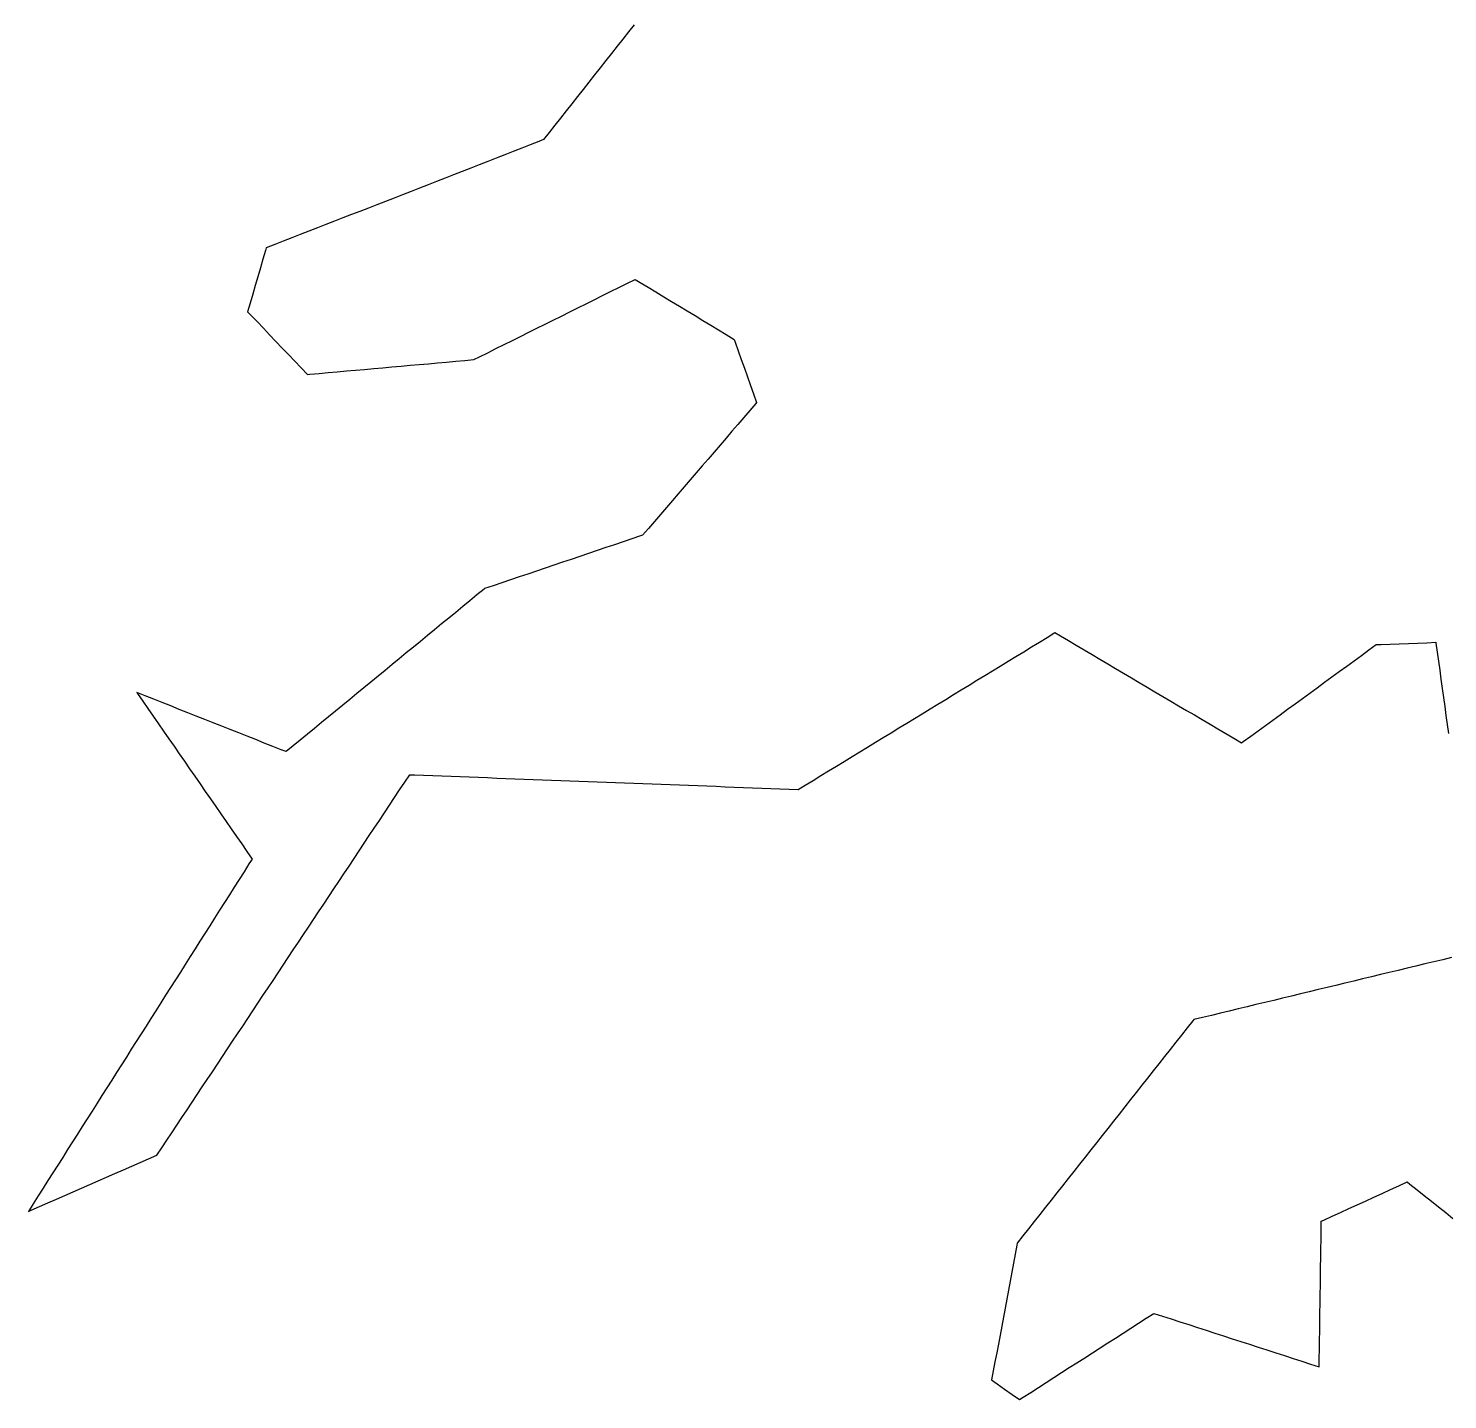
# Model space of a CAD drawing. Header units: millimetres. Extents: x 32 to 3054, y 42 to 5568.
# Drawn here: x 656.4 to 811.7, y 4385.6 to 4535.6 of the extents above; entities that cross this region are included whole.
import ezdxf

# ---------------------------------------------------------------- set-up
doc = ezdxf.new("R2010")
doc.units = ezdxf.units.MM
doc.layers.add('ALL_ISLANDS', color=7, linetype='Continuous')
doc.layers.add('OUTLINE_ISLAND_01', color=7, linetype='Continuous')

msp = doc.modelspace()

# ---------------------------------------------------------------- linework, layer by layer
at = {"layer": 'ALL_ISLANDS'}
for points in [[(722.6909, 4535.9652), (722.0722, 4535.1796), (721.4534, 4534.394), (720.8347, 4533.6084), (720.216, 4532.8227), (719.5973, 4532.0371), (718.9785, 4531.2515), (718.3598, 4530.4659), (717.7411, 4529.6803), (717.1224, 4528.8947), (716.5036, 4528.1091), (715.8849, 4527.3235), (715.2662, 4526.5379), (714.6475, 4525.7523), (714.0287, 4524.9667), (713.41, 4524.1811), (712.7913, 4523.3955), (712.2651, 4523.1901), (711.3335, 4522.8266), (710.4019, 4522.4631), (709.4703, 4522.0996), (708.5388, 4521.736), (707.6072, 4521.3725), (706.6756, 4521.009), (705.744, 4520.6455), (704.8124, 4520.282), (703.8808, 4519.9184), (702.9492, 4519.5549), (702.0177, 4519.1914), (701.0861, 4518.8279), (700.1545, 4518.4643), (699.2229, 4518.1008), (698.2913, 4517.7373), (697.3597, 4517.3738), (696.4281, 4517.0103), (695.4966, 4516.6467), (694.565, 4516.2832), (693.6334, 4515.9197), (692.7018, 4515.5562), (691.7702, 4515.1926), (690.8386, 4514.8291), (689.907, 4514.4656), (688.9755, 4514.1021), (688.0439, 4513.7386), (687.1123, 4513.375), (686.1807, 4513.0115), (685.2491, 4512.648), (684.3175, 4512.2845), (683.3859, 4511.921), (682.4544, 4511.5574), (682.3759, 4511.2884), (682.096, 4510.3284), (681.8161, 4509.3684), (681.5362, 4508.4083), (681.2562, 4507.4483), (680.9763, 4506.4883), (680.6964, 4505.5283), (680.4165, 4504.5682), (680.7517, 4504.2187), (681.4438, 4503.4969), (682.1359, 4502.7751), (682.828, 4502.0533), (683.5202, 4501.3315), (684.2123, 4500.6097), (684.9044, 4499.888), (685.5965, 4499.1662), (686.2886, 4498.4444), (686.9807, 4497.7226), (687.2371, 4497.7454), (688.2332, 4497.8342), (689.2292, 4497.923), (690.2253, 4498.0118), (691.2213, 4498.1005), (692.2174, 4498.1893), (693.2134, 4498.2781), (694.2095, 4498.3668), (695.2055, 4498.4556), (696.2016, 4498.5444), (697.1976, 4498.6331), (698.1937, 4498.7219), (699.1897, 4498.8107), (700.1858, 4498.8994), (701.1818, 4498.9882), (702.1779, 4499.077), (703.1739, 4499.1657), (704.17, 4499.2545), (705.166, 4499.3433), (705.7904, 4499.6541), (706.6857, 4500.0997), (707.5809, 4500.5453), (708.4761, 4500.9909), (709.3713, 4501.4366), (710.2666, 4501.8822), (711.1618, 4502.3278), (712.057, 4502.7734), (712.9522, 4503.219), (713.8474, 4503.6647), (714.7427, 4504.1103), (715.6379, 4504.5559), (716.5331, 4505.0015), (717.4283, 4505.4472), (718.3235, 4505.8928), (719.2188, 4506.3384), (720.114, 4506.784), (721.0092, 4507.2296), (721.9044, 4507.6753), (722.7996, 4508.1209), (723.3641, 4507.7788), (724.2193, 4507.2605), (725.0745, 4506.7422), (725.9297, 4506.2239), (726.7849, 4505.7056), (727.6401, 4505.1873), (728.4953, 4504.669), (729.3505, 4504.1507), (730.2057, 4503.6324), (731.0609, 4503.1141), (731.9161, 4502.5958), (732.7713, 4502.0775), (733.6265, 4501.5592), (733.7406, 4501.2378), (734.0754, 4500.2955), (734.4102, 4499.3532), (734.745, 4498.4109), (735.0798, 4497.4686), (735.4146, 4496.5264), (735.7494, 4495.5841), (736.0842, 4494.6418), (735.9958, 4494.539), (735.3437, 4493.7808), (734.6917, 4493.0227), (734.0396, 4492.2645), (733.3875, 4491.5064), (732.7354, 4490.7482), (732.0834, 4489.9901), (731.4313, 4489.2319), (730.7792, 4488.4737), (730.1272, 4487.7156), (729.4751, 4486.9574), (728.823, 4486.1993), (728.1709, 4485.4411), (727.5189, 4484.683), (726.8668, 4483.9248), (726.2147, 4483.1666), (725.5626, 4482.4085), (724.9106, 4481.6503), (724.2585, 4480.8922), (723.6064, 4480.134), (723.389, 4480.0606), (722.4416, 4479.7406), (721.4942, 4479.4205), (720.5468, 4479.1005), (719.5993, 4478.7805), (718.6519, 4478.4605), (717.7045, 4478.1405), (716.7571, 4477.8204), (715.8097, 4477.5004), (714.8623, 4477.1804), (713.9149, 4476.8604), (712.9675, 4476.5404), (712.0201, 4476.2203), (711.0726, 4475.9003), (710.1252, 4475.5803), (709.1778, 4475.2603), (708.2304, 4474.9403), (707.283, 4474.6202), (706.3356, 4474.3002), (706.271, 4474.2472), (705.4983, 4473.6124), (704.7256, 4472.9777), (703.9528, 4472.3429), (703.1801, 4471.7082), (702.4074, 4471.0734), (701.6347, 4470.4387), (700.8619, 4469.804), (700.0892, 4469.1692), (699.3165, 4468.5345), (698.5438, 4467.8997), (697.7711, 4467.265), (696.9983, 4466.6302), (696.2256, 4465.9955), (695.4529, 4465.3607), (694.6802, 4464.726), (693.9074, 4464.0913), (693.1347, 4463.4565), (692.362, 4462.8218), (691.5893, 4462.187), (690.8166, 4461.5523), (690.0438, 4460.9175), (689.2711, 4460.2828), (688.4984, 4459.648), (687.7257, 4459.0133), (686.9529, 4458.3786), (686.1802, 4457.7438), (685.4075, 4457.1091), (684.6348, 4456.4743), (684.1038, 4456.6846), (683.174, 4457.0528), (682.2443, 4457.4209), (681.3145, 4457.7891), (680.3848, 4458.1573), (679.455, 4458.5254), (678.5252, 4458.8936), (677.5955, 4459.2618), (676.6657, 4459.6299), (675.736, 4459.9981), (674.8062, 4460.3663), (673.8764, 4460.7344), (672.9467, 4461.1026), (672.0169, 4461.4708), (671.0872, 4461.8389), (670.1574, 4462.2071), (669.2276, 4462.5753), (668.2979, 4462.9435), (668.3826, 4462.8211), (668.952, 4461.9991), (669.5215, 4461.177), (670.0909, 4460.355), (670.6603, 4459.533), (671.2298, 4458.7109), (671.7992, 4457.8889), (672.3686, 4457.0668), (672.938, 4456.2448), (673.5075, 4455.4227), (674.0769, 4454.6007), (674.6463, 4453.7787), (675.2157, 4452.9566), (675.7852, 4452.1346), (676.3546, 4451.3125), (676.924, 4450.4905), (677.4934, 4449.6684), (678.0629, 4448.8464), (678.6323, 4448.0244), (679.2017, 4447.2023), (679.7711, 4446.3803), (680.3406, 4445.5582), (680.91, 4444.7362), (680.5641, 4444.1915), (680.028, 4443.3473), (679.4919, 4442.5031), (678.9558, 4441.659), (678.4198, 4440.8148), (677.8837, 4439.9706), (677.3476, 4439.1265), (676.8115, 4438.2823), (676.2754, 4437.4381), (675.7394, 4436.594), (675.2033, 4435.7498), (674.6672, 4434.9056), (674.1311, 4434.0615), (673.595, 4433.2173), (673.059, 4432.3731), (672.5229, 4431.529), (671.9868, 4430.6848), (671.4507, 4429.8406), (670.9146, 4428.9965), (670.3786, 4428.1523), (669.8425, 4427.3081), (669.3064, 4426.464), (668.7703, 4425.6198), (668.2342, 4424.7756), (667.6982, 4423.9315), (667.1621, 4423.0873), (666.626, 4422.2431), (666.0899, 4421.399), (665.5538, 4420.5548), (665.0178, 4419.7106), (664.4817, 4418.8664), (663.9456, 4418.0223), (663.4095, 4417.1781), (662.8735, 4416.3339), (662.3374, 4415.4898), (661.8013, 4414.6456), (661.2652, 4413.8014), (660.7291, 4412.9573), (660.1931, 4412.1131), (659.657, 4411.2689), (659.1209, 4410.4248), (658.5848, 4409.5806), (658.0487, 4408.7364), (657.5127, 4407.8923), (656.9766, 4407.0481), (656.4405, 4406.2039), (656.7486, 4406.3386), (657.6649, 4406.7391), (658.5812, 4407.1396), (659.4975, 4407.5401), (660.4138, 4407.9406), (661.3301, 4408.3411), (662.2464, 4408.7417), (663.1626, 4409.1422), (664.0789, 4409.5427), (664.9952, 4409.9432), (665.9115, 4410.3437), (666.8278, 4410.7442), (667.7441, 4411.1447), (668.6604, 4411.5452), (669.5767, 4411.9457), (670.493, 4412.3462), (671.0242, 4413.1455), (671.5777, 4413.9783), (672.1312, 4414.8111), (672.6848, 4415.644), (673.2383, 4416.4768), (673.7918, 4417.3097), (674.3453, 4418.1425), (674.8989, 4418.9753), (675.4524, 4419.8082), (676.0059, 4420.641), (676.5594, 4421.4738), (677.1129, 4422.3067), (677.6665, 4423.1395), (678.22, 4423.9723), (678.7735, 4424.8052), (679.327, 4425.638), (679.8805, 4426.4708), (680.4341, 4427.3037), (680.9876, 4428.1365), (681.5411, 4428.9693), (682.0946, 4429.8022), (682.6482, 4430.635), (683.2017, 4431.4678), (683.7552, 4432.3007), (684.3087, 4433.1335), (684.8622, 4433.9664), (685.4158, 4434.7992), (685.9693, 4435.632), (686.5228, 4436.4649), (687.0763, 4437.2977), (687.6298, 4438.1305), (688.1834, 4438.9634), (688.7369, 4439.7962), (689.2904, 4440.629), (689.8439, 4441.4619), (690.3974, 4442.2947), (690.951, 4443.1275), (691.5045, 4443.9604), (692.058, 4444.7932), (692.6115, 4445.626), (693.1651, 4446.4589), (693.7186, 4447.2917), (694.2721, 4448.1245), (694.8256, 4448.9574), (695.3791, 4449.7902), (695.9327, 4450.6231), (696.4862, 4451.4559), (697.0397, 4452.2887), (697.5932, 4453.1216), (698.1467, 4453.9544), (698.6659, 4453.9347), (699.6652, 4453.8968), (700.6645, 4453.8589), (701.6637, 4453.821), (702.663, 4453.7831), (703.6623, 4453.7452), (704.6616, 4453.7073), (705.6609, 4453.6694), (706.6601, 4453.6315), (707.6594, 4453.5936), (708.6587, 4453.5557), (709.658, 4453.5178), (710.6573, 4453.4799), (711.6566, 4453.442), (712.6558, 4453.4041), (713.6551, 4453.3662), (714.6544, 4453.3283), (715.6537, 4453.2904), (716.653, 4453.2525), (717.6522, 4453.2146), (718.6515, 4453.1767), (719.6508, 4453.1388), (720.6501, 4453.1009), (721.6494, 4453.063), (722.6487, 4453.0251), (723.6479, 4452.9872), (724.6472, 4452.9493), (725.6465, 4452.9114), (726.6458, 4452.8735), (727.6451, 4452.8356), (728.6443, 4452.7977), (729.6436, 4452.7598), (730.6429, 4452.7219), (731.6422, 4452.684), (732.6415, 4452.6461), (733.6407, 4452.6082), (734.64, 4452.5703), (735.6393, 4452.5324), (736.6386, 4452.4945), (737.6379, 4452.4566), (738.6372, 4452.4187), (739.6364, 4452.3808), (740.6357, 4452.3429), (741.3995, 4452.8093), (742.2529, 4453.3304), (743.1064, 4453.8516), (743.9598, 4454.3728), (744.8133, 4454.894), (745.6667, 4455.4152), (746.5201, 4455.9364), (747.3736, 4456.4575), (748.227, 4456.9787), (749.0805, 4457.4999), (749.9339, 4458.0211), (750.7874, 4458.5423), (751.6408, 4459.0634), (752.4943, 4459.5846), (753.3477, 4460.1058), (754.2011, 4460.627), (755.0546, 4461.1482), (755.908, 4461.6694), (756.7615, 4462.1905), (757.6149, 4462.7117), (758.4684, 4463.2329), (759.3218, 4463.7541), (760.1753, 4464.2753), (761.0287, 4464.7965), (761.8822, 4465.3176), (762.7356, 4465.8388), (763.589, 4466.36), (764.4425, 4466.8812), (765.2959, 4467.4024), (766.1494, 4467.9235), (767.0028, 4468.4447), (767.8563, 4468.9659), (768.7097, 4469.4871), (769.3189, 4469.1274), (770.18, 4468.619), (771.0411, 4468.1106), (771.9022, 4467.6021), (772.7633, 4467.0937), (773.6244, 4466.5853), (774.4855, 4466.0768), (775.3466, 4465.5684), (776.2077, 4465.06), (777.0688, 4464.5516), (777.9299, 4464.0431), (778.791, 4463.5347), (779.6521, 4463.0263), (780.5132, 4462.5178), (781.3743, 4462.0094), (782.2354, 4461.501), (783.0965, 4460.9926), (783.9576, 4460.4841), (784.8187, 4459.9757), (785.6798, 4459.4673), (786.5409, 4458.9588), (787.4021, 4458.4504), (788.2632, 4457.942), (789.1243, 4457.4335), (789.3098, 4457.569), (790.1175, 4458.1587), (790.9251, 4458.7483), (791.7328, 4459.338), (792.5404, 4459.9276), (793.3481, 4460.5173), (794.1557, 4461.107), (794.9634, 4461.6966), (795.7711, 4462.2863), (796.5787, 4462.8759), (797.3864, 4463.4656), (798.194, 4464.0552), (799.0017, 4464.6449), (799.8093, 4465.2346), (800.617, 4465.8242), (801.4246, 4466.4139), (802.2323, 4467.0035), (803.0399, 4467.5932), (803.8476, 4468.1828), (804.3703, 4468.2026), (805.3696, 4468.2404), (806.3689, 4468.2781), (807.3682, 4468.3159), (808.3675, 4468.3537), (809.3667, 4468.3914), (810.366, 4468.4292), (810.3767, 4468.352), (810.5131, 4467.3614), (810.6496, 4466.3708), (810.786, 4465.3801), (810.9225, 4464.3895), (811.059, 4463.3988), (811.1954, 4462.4082), (811.3319, 4461.4175), (811.4683, 4460.4269), (811.6048, 4459.4362), (811.7413, 4458.4456)], [(812.085, 4433.9641), (811.1128, 4433.73), (810.1406, 4433.4958), (809.1684, 4433.2617), (808.1962, 4433.0275), (807.224, 4432.7934), (806.2518, 4432.5592), (805.2796, 4432.3251), (804.3074, 4432.0909), (803.3352, 4431.8568), (802.363, 4431.6226), (801.3908, 4431.3885), (800.4186, 4431.1543), (799.4464, 4430.9202), (798.4742, 4430.686), (797.502, 4430.4519), (796.5298, 4430.2177), (795.5576, 4429.9836), (794.5854, 4429.7494), (793.6132, 4429.5153), (792.641, 4429.2811), (791.6688, 4429.047), (790.6966, 4428.8128), (789.7244, 4428.5787), (788.7522, 4428.3445), (787.78, 4428.1104), (786.8078, 4427.8762), (785.8356, 4427.6421), (784.8634, 4427.4079), (783.8912, 4427.1738), (783.7957, 4427.0529), (783.1757, 4426.2684), (782.5556, 4425.4838), (781.9356, 4424.6992), (781.3155, 4423.9147), (780.6955, 4423.1301), (780.0754, 4422.3455), (779.4554, 4421.561), (778.8354, 4420.7764), (778.2153, 4419.9918), (777.5953, 4419.2073), (776.9752, 4418.4227), (776.3552, 4417.6381), (775.7351, 4416.8536), (775.1151, 4416.069), (774.4951, 4415.2844), (773.875, 4414.4999), (773.255, 4413.7153), (772.6349, 4412.9307), (772.0149, 4412.1462), (771.3948, 4411.3616), (770.7748, 4410.577), (770.1548, 4409.7925), (769.5347, 4409.0079), (768.9147, 4408.2233), (768.2946, 4407.4388), (767.6746, 4406.6542), (767.0545, 4405.8696), (766.4345, 4405.085), (765.8144, 4404.3005), (765.1944, 4403.5159), (764.5744, 4402.7313), (764.5348, 4402.5188), (764.3516, 4401.5357), (764.1684, 4400.5527), (763.9852, 4399.5696), (763.802, 4398.5865), (763.6188, 4397.6034), (763.4357, 4396.6203), (763.2525, 4395.6373), (763.0693, 4394.6542), (762.8861, 4393.6711), (762.7029, 4392.688), (762.5197, 4391.705), (762.3365, 4390.7219), (762.1534, 4389.7388), (761.9702, 4388.7557), (761.787, 4387.7726), (762.38, 4387.3543), (763.1971, 4386.7778), (764.0143, 4386.2013), (764.8314, 4385.6248), (765.2273, 4385.8788), (766.069, 4386.4188), (766.9107, 4386.9587), (767.7524, 4387.4987), (768.5941, 4388.0387), (769.4357, 4388.5786), (770.2774, 4389.1186), (771.1191, 4389.6585), (771.9608, 4390.1985), (772.8025, 4390.7385), (773.6442, 4391.2784), (774.4859, 4391.8184), (775.3276, 4392.3583), (776.1693, 4392.8983), (777.011, 4393.4383), (777.8526, 4393.9782), (778.6943, 4394.5182), (779.536, 4395.0582), (780.4812, 4394.7521), (781.4326, 4394.4441), (782.384, 4394.136), (783.3354, 4393.828), (784.2867, 4393.5199), (785.2381, 4393.2119), (786.1895, 4392.9039), (787.1409, 4392.5958), (788.0922, 4392.2878), (789.0436, 4391.9797), (789.995, 4391.6717), (790.9463, 4391.3637), (791.8977, 4391.0556), (792.8491, 4390.7476), (793.8005, 4390.4395), (794.7518, 4390.1315), (795.7032, 4389.8235), (796.6546, 4389.5154), (797.606, 4389.2074), (797.6195, 4390.1273), (797.6342, 4391.1272), (797.6489, 4392.1271), (797.6636, 4393.127), (797.6783, 4394.1269), (797.693, 4395.1268), (797.7077, 4396.1267), (797.7224, 4397.1266), (797.7371, 4398.1264), (797.7518, 4399.1263), (797.7665, 4400.1262), (797.7812, 4401.1261), (797.7959, 4402.126), (797.8106, 4403.1259), (797.8253, 4404.1258), (797.84, 4405.1257), (798.1252, 4405.2565), (799.0342, 4405.6734), (799.9432, 4406.0902), (800.8522, 4406.5071), (801.7611, 4406.9239), (802.6701, 4407.3407), (803.5791, 4407.7576), (804.4881, 4408.1744), (805.397, 4408.5913), (806.306, 4409.0081), (807.215, 4409.425), (807.5284, 4409.1761), (808.3116, 4408.5543), (809.0947, 4407.9324), (809.8779, 4407.3106), (810.661, 4406.6887), (811.4442, 4406.0669), (812.2273, 4405.4451)]]:
    msp.add_lwpolyline(points, dxfattribs=at)
at = {"layer": 'OUTLINE_ISLAND_01'}
for points in [[(722.6909, 4535.9652), (722.0722, 4535.1796), (721.4534, 4534.394), (720.8347, 4533.6084), (720.216, 4532.8227), (719.5973, 4532.0371), (718.9785, 4531.2515), (718.3598, 4530.4659), (717.7411, 4529.6803), (717.1224, 4528.8947), (716.5036, 4528.1091), (715.8849, 4527.3235), (715.2662, 4526.5379), (714.6475, 4525.7523), (714.0287, 4524.9667), (713.41, 4524.1811), (712.7913, 4523.3955), (712.2651, 4523.1901), (711.3335, 4522.8266), (710.4019, 4522.4631), (709.4703, 4522.0996), (708.5388, 4521.736), (707.6072, 4521.3725), (706.6756, 4521.009), (705.744, 4520.6455), (704.8124, 4520.282), (703.8808, 4519.9184), (702.9492, 4519.5549), (702.0177, 4519.1914), (701.0861, 4518.8279), (700.1545, 4518.4643), (699.2229, 4518.1008), (698.2913, 4517.7373), (697.3597, 4517.3738), (696.4281, 4517.0103), (695.4966, 4516.6467), (694.565, 4516.2832), (693.6334, 4515.9197), (692.7018, 4515.5562), (691.7702, 4515.1926), (690.8386, 4514.8291), (689.907, 4514.4656), (688.9755, 4514.1021), (688.0439, 4513.7386), (687.1123, 4513.375), (686.1807, 4513.0115), (685.2491, 4512.648), (684.3175, 4512.2845), (683.3859, 4511.921), (682.4544, 4511.5574), (682.3759, 4511.2884), (682.096, 4510.3284), (681.8161, 4509.3684), (681.5362, 4508.4083), (681.2562, 4507.4483), (680.9763, 4506.4883), (680.6964, 4505.5283), (680.4165, 4504.5682), (680.7517, 4504.2187), (681.4438, 4503.4969), (682.1359, 4502.7751), (682.828, 4502.0533), (683.5202, 4501.3315), (684.2123, 4500.6097), (684.9044, 4499.888), (685.5965, 4499.1662), (686.2886, 4498.4444), (686.9807, 4497.7226), (687.2371, 4497.7454), (688.2332, 4497.8342), (689.2292, 4497.923), (690.2253, 4498.0118), (691.2213, 4498.1005), (692.2174, 4498.1893), (693.2134, 4498.2781), (694.2095, 4498.3668), (695.2055, 4498.4556), (696.2016, 4498.5444), (697.1976, 4498.6331), (698.1937, 4498.7219), (699.1897, 4498.8107), (700.1858, 4498.8994), (701.1818, 4498.9882), (702.1779, 4499.077), (703.1739, 4499.1657), (704.17, 4499.2545), (705.166, 4499.3433), (705.7904, 4499.6541), (706.6857, 4500.0997), (707.5809, 4500.5453), (708.4761, 4500.9909), (709.3713, 4501.4366), (710.2666, 4501.8822), (711.1618, 4502.3278), (712.057, 4502.7734), (712.9522, 4503.219), (713.8474, 4503.6647), (714.7427, 4504.1103), (715.6379, 4504.5559), (716.5331, 4505.0015), (717.4283, 4505.4472), (718.3235, 4505.8928), (719.2188, 4506.3384), (720.114, 4506.784), (721.0092, 4507.2296), (721.9044, 4507.6753), (722.7996, 4508.1209), (723.3641, 4507.7788), (724.2193, 4507.2605), (725.0745, 4506.7422), (725.9297, 4506.2239), (726.7849, 4505.7056), (727.6401, 4505.1873), (728.4953, 4504.669), (729.3505, 4504.1507), (730.2057, 4503.6324), (731.0609, 4503.1141), (731.9161, 4502.5958), (732.7713, 4502.0775), (733.6265, 4501.5592), (733.7406, 4501.2378), (734.0754, 4500.2955), (734.4102, 4499.3532), (734.745, 4498.4109), (735.0798, 4497.4686), (735.4146, 4496.5264), (735.7494, 4495.5841), (736.0842, 4494.6418), (735.9958, 4494.539), (735.3437, 4493.7808), (734.6917, 4493.0227), (734.0396, 4492.2645), (733.3875, 4491.5064), (732.7354, 4490.7482), (732.0834, 4489.9901), (731.4313, 4489.2319), (730.7792, 4488.4737), (730.1272, 4487.7156), (729.4751, 4486.9574), (728.823, 4486.1993), (728.1709, 4485.4411), (727.5189, 4484.683), (726.8668, 4483.9248), (726.2147, 4483.1666), (725.5626, 4482.4085), (724.9106, 4481.6503), (724.2585, 4480.8922), (723.6064, 4480.134), (723.389, 4480.0606), (722.4416, 4479.7406), (721.4942, 4479.4205), (720.5468, 4479.1005), (719.5993, 4478.7805), (718.6519, 4478.4605), (717.7045, 4478.1405), (716.7571, 4477.8204), (715.8097, 4477.5004), (714.8623, 4477.1804), (713.9149, 4476.8604), (712.9675, 4476.5404), (712.0201, 4476.2203), (711.0726, 4475.9003), (710.1252, 4475.5803), (709.1778, 4475.2603), (708.2304, 4474.9403), (707.283, 4474.6202), (706.3356, 4474.3002), (706.271, 4474.2472), (705.4983, 4473.6124), (704.7256, 4472.9777), (703.9528, 4472.3429), (703.1801, 4471.7082), (702.4074, 4471.0734), (701.6347, 4470.4387), (700.8619, 4469.804), (700.0892, 4469.1692), (699.3165, 4468.5345), (698.5438, 4467.8997), (697.7711, 4467.265), (696.9983, 4466.6302), (696.2256, 4465.9955), (695.4529, 4465.3607), (694.6802, 4464.726), (693.9074, 4464.0913), (693.1347, 4463.4565), (692.362, 4462.8218), (691.5893, 4462.187), (690.8166, 4461.5523), (690.0438, 4460.9175), (689.2711, 4460.2828), (688.4984, 4459.648), (687.7257, 4459.0133), (686.9529, 4458.3786), (686.1802, 4457.7438), (685.4075, 4457.1091), (684.6348, 4456.4743), (684.1038, 4456.6846), (683.174, 4457.0528), (682.2443, 4457.4209), (681.3145, 4457.7891), (680.3848, 4458.1573), (679.455, 4458.5254), (678.5252, 4458.8936), (677.5955, 4459.2618), (676.6657, 4459.6299), (675.736, 4459.9981), (674.8062, 4460.3663), (673.8764, 4460.7344), (672.9467, 4461.1026), (672.0169, 4461.4708), (671.0872, 4461.8389), (670.1574, 4462.2071), (669.2276, 4462.5753), (668.2979, 4462.9435), (668.3826, 4462.8211), (668.952, 4461.9991), (669.5215, 4461.177), (670.0909, 4460.355), (670.6603, 4459.533), (671.2298, 4458.7109), (671.7992, 4457.8889), (672.3686, 4457.0668), (672.938, 4456.2448), (673.5075, 4455.4227), (674.0769, 4454.6007), (674.6463, 4453.7787), (675.2157, 4452.9566), (675.7852, 4452.1346), (676.3546, 4451.3125), (676.924, 4450.4905), (677.4934, 4449.6684), (678.0629, 4448.8464), (678.6323, 4448.0244), (679.2017, 4447.2023), (679.7711, 4446.3803), (680.3406, 4445.5582), (680.91, 4444.7362), (680.5641, 4444.1915), (680.028, 4443.3473), (679.4919, 4442.5031), (678.9558, 4441.659), (678.4198, 4440.8148), (677.8837, 4439.9706), (677.3476, 4439.1265), (676.8115, 4438.2823), (676.2754, 4437.4381), (675.7394, 4436.594), (675.2033, 4435.7498), (674.6672, 4434.9056), (674.1311, 4434.0615), (673.595, 4433.2173), (673.059, 4432.3731), (672.5229, 4431.529), (671.9868, 4430.6848), (671.4507, 4429.8406), (670.9146, 4428.9965), (670.3786, 4428.1523), (669.8425, 4427.3081), (669.3064, 4426.464), (668.7703, 4425.6198), (668.2342, 4424.7756), (667.6982, 4423.9315), (667.1621, 4423.0873), (666.626, 4422.2431), (666.0899, 4421.399), (665.5538, 4420.5548), (665.0178, 4419.7106), (664.4817, 4418.8664), (663.9456, 4418.0223), (663.4095, 4417.1781), (662.8735, 4416.3339), (662.3374, 4415.4898), (661.8013, 4414.6456), (661.2652, 4413.8014), (660.7291, 4412.9573), (660.1931, 4412.1131), (659.657, 4411.2689), (659.1209, 4410.4248), (658.5848, 4409.5806), (658.0487, 4408.7364), (657.5127, 4407.8923), (656.9766, 4407.0481), (656.4405, 4406.2039), (656.7486, 4406.3386), (657.6649, 4406.7391), (658.5812, 4407.1396), (659.4975, 4407.5401), (660.4138, 4407.9406), (661.3301, 4408.3411), (662.2464, 4408.7417), (663.1626, 4409.1422), (664.0789, 4409.5427), (664.9952, 4409.9432), (665.9115, 4410.3437), (666.8278, 4410.7442), (667.7441, 4411.1447), (668.6604, 4411.5452), (669.5767, 4411.9457), (670.493, 4412.3462), (671.0242, 4413.1455), (671.5777, 4413.9783), (672.1312, 4414.8111), (672.6848, 4415.644), (673.2383, 4416.4768), (673.7918, 4417.3097), (674.3453, 4418.1425), (674.8989, 4418.9753), (675.4524, 4419.8082), (676.0059, 4420.641), (676.5594, 4421.4738), (677.1129, 4422.3067), (677.6665, 4423.1395), (678.22, 4423.9723), (678.7735, 4424.8052), (679.327, 4425.638), (679.8805, 4426.4708), (680.4341, 4427.3037), (680.9876, 4428.1365), (681.5411, 4428.9693), (682.0946, 4429.8022), (682.6482, 4430.635), (683.2017, 4431.4678), (683.7552, 4432.3007), (684.3087, 4433.1335), (684.8622, 4433.9664), (685.4158, 4434.7992), (685.9693, 4435.632), (686.5228, 4436.4649), (687.0763, 4437.2977), (687.6298, 4438.1305), (688.1834, 4438.9634), (688.7369, 4439.7962), (689.2904, 4440.629), (689.8439, 4441.4619), (690.3974, 4442.2947), (690.951, 4443.1275), (691.5045, 4443.9604), (692.058, 4444.7932), (692.6115, 4445.626), (693.1651, 4446.4589), (693.7186, 4447.2917), (694.2721, 4448.1245), (694.8256, 4448.9574), (695.3791, 4449.7902), (695.9327, 4450.6231), (696.4862, 4451.4559), (697.0397, 4452.2887), (697.5932, 4453.1216), (698.1467, 4453.9544), (698.6659, 4453.9347), (699.6652, 4453.8968), (700.6645, 4453.8589), (701.6637, 4453.821), (702.663, 4453.7831), (703.6623, 4453.7452), (704.6616, 4453.7073), (705.6609, 4453.6694), (706.6601, 4453.6315), (707.6594, 4453.5936), (708.6587, 4453.5557), (709.658, 4453.5178), (710.6573, 4453.4799), (711.6566, 4453.442), (712.6558, 4453.4041), (713.6551, 4453.3662), (714.6544, 4453.3283), (715.6537, 4453.2904), (716.653, 4453.2525), (717.6522, 4453.2146), (718.6515, 4453.1767), (719.6508, 4453.1388), (720.6501, 4453.1009), (721.6494, 4453.063), (722.6487, 4453.0251), (723.6479, 4452.9872), (724.6472, 4452.9493), (725.6465, 4452.9114), (726.6458, 4452.8735), (727.6451, 4452.8356), (728.6443, 4452.7977), (729.6436, 4452.7598), (730.6429, 4452.7219), (731.6422, 4452.684), (732.6415, 4452.6461), (733.6407, 4452.6082), (734.64, 4452.5703), (735.6393, 4452.5324), (736.6386, 4452.4945), (737.6379, 4452.4566), (738.6372, 4452.4187), (739.6364, 4452.3808), (740.6357, 4452.3429), (741.3995, 4452.8093), (742.2529, 4453.3304), (743.1064, 4453.8516), (743.9598, 4454.3728), (744.8133, 4454.894), (745.6667, 4455.4152), (746.5201, 4455.9364), (747.3736, 4456.4575), (748.227, 4456.9787), (749.0805, 4457.4999), (749.9339, 4458.0211), (750.7874, 4458.5423), (751.6408, 4459.0634), (752.4943, 4459.5846), (753.3477, 4460.1058), (754.2011, 4460.627), (755.0546, 4461.1482), (755.908, 4461.6694), (756.7615, 4462.1905), (757.6149, 4462.7117), (758.4684, 4463.2329), (759.3218, 4463.7541), (760.1753, 4464.2753), (761.0287, 4464.7965), (761.8822, 4465.3176), (762.7356, 4465.8388), (763.589, 4466.36), (764.4425, 4466.8812), (765.2959, 4467.4024), (766.1494, 4467.9235), (767.0028, 4468.4447), (767.8563, 4468.9659), (768.7097, 4469.4871), (769.3189, 4469.1274), (770.18, 4468.619), (771.0411, 4468.1106), (771.9022, 4467.6021), (772.7633, 4467.0937), (773.6244, 4466.5853), (774.4855, 4466.0768), (775.3466, 4465.5684), (776.2077, 4465.06), (777.0688, 4464.5516), (777.9299, 4464.0431), (778.791, 4463.5347), (779.6521, 4463.0263), (780.5132, 4462.5178), (781.3743, 4462.0094), (782.2354, 4461.501), (783.0965, 4460.9926), (783.9576, 4460.4841), (784.8187, 4459.9757), (785.6798, 4459.4673), (786.5409, 4458.9588), (787.4021, 4458.4504), (788.2632, 4457.942), (789.1243, 4457.4335), (789.3098, 4457.569), (790.1175, 4458.1587), (790.9251, 4458.7483), (791.7328, 4459.338), (792.5404, 4459.9276), (793.3481, 4460.5173), (794.1557, 4461.107), (794.9634, 4461.6966), (795.7711, 4462.2863), (796.5787, 4462.8759), (797.3864, 4463.4656), (798.194, 4464.0552), (799.0017, 4464.6449), (799.8093, 4465.2346), (800.617, 4465.8242), (801.4246, 4466.4139), (802.2323, 4467.0035), (803.0399, 4467.5932), (803.8476, 4468.1828), (804.3703, 4468.2026), (805.3696, 4468.2404), (806.3689, 4468.2781), (807.3682, 4468.3159), (808.3675, 4468.3537), (809.3667, 4468.3914), (810.366, 4468.4292), (810.3767, 4468.352), (810.5131, 4467.3614), (810.6496, 4466.3708), (810.786, 4465.3801), (810.9225, 4464.3895), (811.059, 4463.3988), (811.1954, 4462.4082), (811.3319, 4461.4175), (811.4683, 4460.4269), (811.6048, 4459.4362), (811.7413, 4458.4456)], [(812.085, 4433.9641), (811.1128, 4433.73), (810.1406, 4433.4958), (809.1684, 4433.2617), (808.1962, 4433.0275), (807.224, 4432.7934), (806.2518, 4432.5592), (805.2796, 4432.3251), (804.3074, 4432.0909), (803.3352, 4431.8568), (802.363, 4431.6226), (801.3908, 4431.3885), (800.4186, 4431.1543), (799.4464, 4430.9202), (798.4742, 4430.686), (797.502, 4430.4519), (796.5298, 4430.2177), (795.5576, 4429.9836), (794.5854, 4429.7494), (793.6132, 4429.5153), (792.641, 4429.2811), (791.6688, 4429.047), (790.6966, 4428.8128), (789.7244, 4428.5787), (788.7522, 4428.3445), (787.78, 4428.1104), (786.8078, 4427.8762), (785.8356, 4427.6421), (784.8634, 4427.4079), (783.8912, 4427.1738), (783.7957, 4427.0529), (783.1757, 4426.2684), (782.5556, 4425.4838), (781.9356, 4424.6992), (781.3155, 4423.9147), (780.6955, 4423.1301), (780.0754, 4422.3455), (779.4554, 4421.561), (778.8354, 4420.7764), (778.2153, 4419.9918), (777.5953, 4419.2073), (776.9752, 4418.4227), (776.3552, 4417.6381), (775.7351, 4416.8536), (775.1151, 4416.069), (774.4951, 4415.2844), (773.875, 4414.4999), (773.255, 4413.7153), (772.6349, 4412.9307), (772.0149, 4412.1462), (771.3948, 4411.3616), (770.7748, 4410.577), (770.1548, 4409.7925), (769.5347, 4409.0079), (768.9147, 4408.2233), (768.2946, 4407.4388), (767.6746, 4406.6542), (767.0545, 4405.8696), (766.4345, 4405.085), (765.8144, 4404.3005), (765.1944, 4403.5159), (764.5744, 4402.7313), (764.5348, 4402.5188), (764.3516, 4401.5357), (764.1684, 4400.5527), (763.9852, 4399.5696), (763.802, 4398.5865), (763.6188, 4397.6034), (763.4357, 4396.6203), (763.2525, 4395.6373), (763.0693, 4394.6542), (762.8861, 4393.6711), (762.7029, 4392.688), (762.5197, 4391.705), (762.3365, 4390.7219), (762.1534, 4389.7388), (761.9702, 4388.7557), (761.787, 4387.7726), (762.38, 4387.3543), (763.1971, 4386.7778), (764.0143, 4386.2013), (764.8314, 4385.6248), (765.2273, 4385.8788), (766.069, 4386.4188), (766.9107, 4386.9587), (767.7524, 4387.4987), (768.5941, 4388.0387), (769.4357, 4388.5786), (770.2774, 4389.1186), (771.1191, 4389.6585), (771.9608, 4390.1985), (772.8025, 4390.7385), (773.6442, 4391.2784), (774.4859, 4391.8184), (775.3276, 4392.3583), (776.1693, 4392.8983), (777.011, 4393.4383), (777.8526, 4393.9782), (778.6943, 4394.5182), (779.536, 4395.0582), (780.4812, 4394.7521), (781.4326, 4394.4441), (782.384, 4394.136), (783.3354, 4393.828), (784.2867, 4393.5199), (785.2381, 4393.2119), (786.1895, 4392.9039), (787.1409, 4392.5958), (788.0922, 4392.2878), (789.0436, 4391.9797), (789.995, 4391.6717), (790.9463, 4391.3637), (791.8977, 4391.0556), (792.8491, 4390.7476), (793.8005, 4390.4395), (794.7518, 4390.1315), (795.7032, 4389.8235), (796.6546, 4389.5154), (797.606, 4389.2074), (797.6195, 4390.1273), (797.6342, 4391.1272), (797.6489, 4392.1271), (797.6636, 4393.127), (797.6783, 4394.1269), (797.693, 4395.1268), (797.7077, 4396.1267), (797.7224, 4397.1266), (797.7371, 4398.1264), (797.7518, 4399.1263), (797.7665, 4400.1262), (797.7812, 4401.1261), (797.7959, 4402.126), (797.8106, 4403.1259), (797.8253, 4404.1258), (797.84, 4405.1257), (798.1252, 4405.2565), (799.0342, 4405.6734), (799.9432, 4406.0902), (800.8522, 4406.5071), (801.7611, 4406.9239), (802.6701, 4407.3407), (803.5791, 4407.7576), (804.4881, 4408.1744), (805.397, 4408.5913), (806.306, 4409.0081), (807.215, 4409.425), (807.5284, 4409.1761), (808.3116, 4408.5543), (809.0947, 4407.9324), (809.8779, 4407.3106), (810.661, 4406.6887), (811.4442, 4406.0669), (812.2273, 4405.4451)]]:
    msp.add_lwpolyline(points, dxfattribs=at)

doc.saveas('drawing.dxf')
